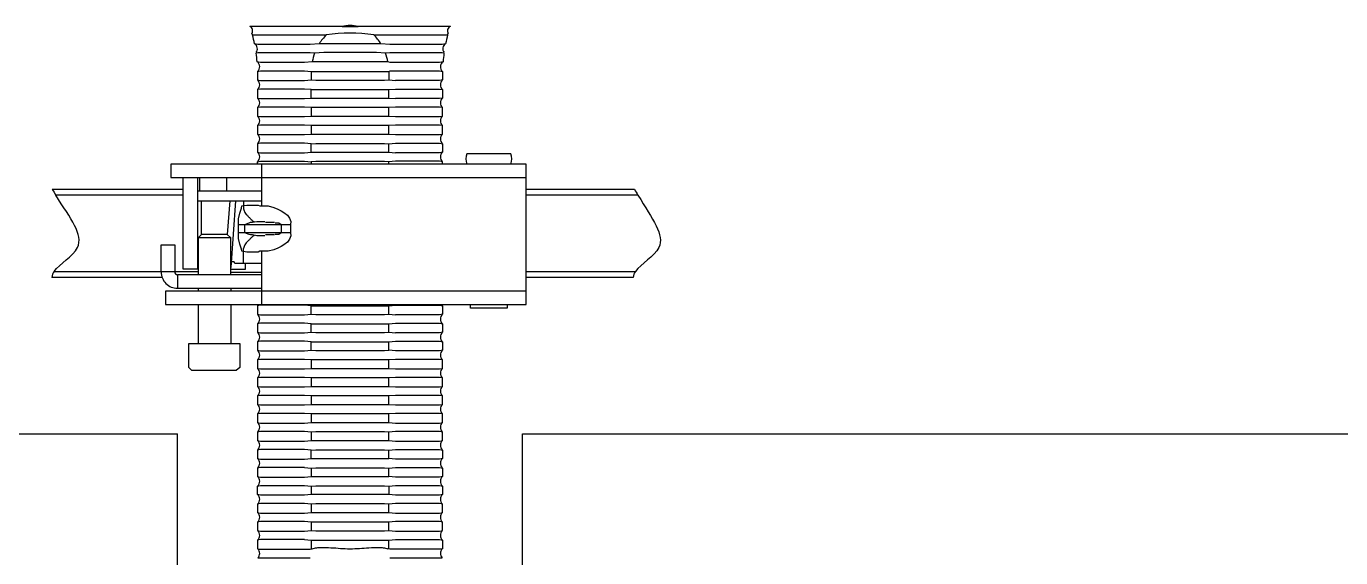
# Model space of a CAD drawing. Extents: x 2698 to 184165, y 3805 to 33846.
# Drawn here: x 160050.8 to 160111.4, y 30674.3 to 30698.8 of the extents above; entities that cross this region are included whole.
import ezdxf
from ezdxf.lldxf.tags import DXFTag

# ---------------------------------------------------------------- set-up
doc = ezdxf.new("R2010")
doc.units = 0
doc.header["$LTSCALE"] = 2
doc.layers.add('_MCA-0-DETAY', color=7, linetype='CONTINUOUS')
doc.layers.add('_MCA-Y-ANA HAT-SU', color=3, linetype='YANGIN_HATTI')
doc.styles.add('_MCA-LT', font='txt.shx')
tags = doc.linetypes.add('YANGIN_HATTI', pattern='A,40,-4,["Y",_MCA-LT,S=8,R=0,X=0,Y=-4],-9.5', length=53.5).pattern_tags.tags
tags[6] = DXFTag(74, 10)

# ---------------------------------------------------------------- blocks, each defined once
blk = doc.blocks.new('_MCA-Y-DETAY-SPRMON')
at = {"layer": '_MCA-0-DETAY', "color": 252}
for p, q in [((79.62, -134.197), (102.151, -134.197)), ((102.151, -141.197), (102.151, -134.197)), ((107.942, -134.197), (186.688, -134.197)), ((107.942, -141.197), (107.942, -134.197))]:
    blk.add_line(p, q, dxfattribs=at)
at = {"layer": '_MCA-Y-ANA HAT-SU', "color": 1, "linetype": 'ByBlock'}
for p, q in [((104.913, -127.361), (103.363, -127.361)), ((103.41, -127.503), (103.402, -127.471)), ((103.41, -127.503), (104.65, -127.503)), ((106.733, -127.361), (105.183, -127.361)), ((105.445, -127.503), (106.685, -127.503)), ((106.685, -127.503), (106.694, -127.471)), ((103.501, -127.663), (103.445, -127.649)), ((104.38, -127.663), (103.501, -127.663)), ((104.527, -127.649), (104.38, -127.663)), ((105.567, -127.649), (104.529, -127.649)), ((105.715, -127.663), (105.567, -127.649)), ((106.595, -127.663), (105.715, -127.663)), ((106.651, -127.649), (106.595, -127.663)), ((103.501, -127.805), (103.471, -127.808)), ((103.547, -127.966), (103.486, -127.952)), ((104.38, -127.805), (103.501, -127.805)), ((104.283, -127.966), (103.547, -127.966)), ((104.413, -127.952), (104.283, -127.966)), ((104.453, -127.808), (104.38, -127.805)), ((104.444, -127.953), (104.413, -127.952)), ((105.683, -127.953), (104.444, -127.953)), ((104.606, -127.797), (104.453, -127.808)), ((105.49, -127.797), (104.606, -127.797)), ((105.643, -127.808), (105.49, -127.797)), ((105.715, -127.805), (105.643, -127.808)), ((105.72, -127.966), (105.683, -127.953)), ((106.595, -127.805), (105.715, -127.805)), ((106.549, -127.966), (105.72, -127.966)), ((106.609, -127.952), (106.549, -127.966)), ((106.624, -127.808), (106.595, -127.805)), ((103.494, -128.117), (103.547, -128.107)), ((103.494, -128.117), (103.494, -128.147)), ((103.494, -128.147), (103.494, -128.258)), ((103.547, -128.107), (104.283, -128.107)), ((104.283, -128.107), (104.396, -128.117)), ((104.396, -128.117), (104.395, -128.146)), ((104.395, -128.146), (104.395, -128.258)), ((104.396, -128.117), (104.471, -128.115)), ((104.471, -128.115), (105.7, -128.115)), ((105.7, -128.115), (105.72, -128.107)), ((105.7, -128.115), (105.701, -128.146)), ((105.701, -128.146), (105.701, -128.258)), ((105.72, -128.107), (106.549, -128.107)), ((106.549, -128.107), (106.601, -128.117)), ((106.601, -128.117), (106.601, -128.147)), ((106.601, -128.147), (106.601, -128.258)), ((103.494, -128.258), (103.547, -128.268)), ((103.547, -128.41), (103.494, -128.419)), ((103.494, -128.419), (103.494, -128.561)), ((103.547, -128.268), (104.283, -128.268)), ((104.283, -128.41), (103.547, -128.41)), ((104.283, -128.268), (104.395, -128.258)), ((104.395, -128.419), (104.283, -128.41)), ((104.395, -128.258), (104.471, -128.261)), ((104.395, -128.419), (104.471, -128.417)), ((104.395, -128.561), (104.395, -128.419)), ((104.471, -128.261), (105.625, -128.261)), ((104.471, -128.417), (105.625, -128.417)), ((105.625, -128.261), (105.701, -128.258)), ((105.625, -128.417), (105.701, -128.419)), ((105.701, -128.258), (105.813, -128.268)), ((105.701, -128.419), (105.813, -128.41)), ((105.701, -128.561), (105.701, -128.419)), ((106.549, -128.268), (105.813, -128.268)), ((105.813, -128.41), (106.549, -128.41)), ((106.601, -128.258), (106.549, -128.268)), ((106.549, -128.41), (106.601, -128.419)), ((106.601, -128.419), (106.601, -128.561)), ((103.494, -128.561), (103.547, -128.57)), ((103.547, -128.57), (104.283, -128.57)), ((104.283, -128.57), (104.395, -128.561)), ((104.395, -128.561), (104.471, -128.563)), ((104.471, -128.563), (105.625, -128.563)), ((105.625, -128.563), (105.701, -128.561)), ((105.701, -128.561), (105.813, -128.57)), ((106.549, -128.57), (105.813, -128.57)), ((106.601, -128.561), (106.549, -128.57)), ((103.547, -128.712), (103.494, -128.722)), ((103.494, -128.722), (103.494, -128.863)), ((103.494, -128.863), (103.547, -128.873)), ((104.283, -128.712), (103.547, -128.712)), ((103.547, -128.873), (104.283, -128.873)), ((104.395, -128.722), (104.283, -128.712)), ((104.283, -128.873), (104.395, -128.863)), ((104.471, -128.72), (104.395, -128.722)), ((104.395, -128.722), (104.395, -128.863)), ((104.395, -128.863), (104.471, -128.865)), ((105.625, -128.72), (104.471, -128.72)), ((104.471, -128.865), (105.625, -128.865)), ((105.701, -128.722), (105.625, -128.72)), ((105.625, -128.865), (105.701, -128.863)), ((105.813, -128.712), (105.701, -128.722)), ((105.701, -128.863), (105.701, -128.722)), ((105.701, -128.863), (105.813, -128.873)), ((106.549, -128.712), (105.813, -128.712)), ((105.813, -128.873), (106.549, -128.873)), ((106.601, -128.722), (106.549, -128.712)), ((106.549, -128.873), (106.601, -128.863)), ((106.601, -128.863), (106.601, -128.722)), ((103.547, -129.015), (103.494, -129.024)), ((103.494, -129.024), (103.494, -129.166)), ((104.283, -129.015), (103.547, -129.015)), ((104.395, -129.024), (104.283, -129.015)), ((104.471, -129.022), (104.395, -129.024)), ((104.395, -129.024), (104.395, -129.166)), ((105.625, -129.022), (104.471, -129.022)), ((105.701, -129.024), (105.625, -129.022)), ((105.813, -129.015), (105.701, -129.024)), ((105.701, -129.166), (105.701, -129.024)), ((106.549, -129.015), (105.813, -129.015)), ((106.601, -129.024), (106.549, -129.015)), ((106.601, -129.166), (106.601, -129.024)), ((103.494, -129.166), (103.547, -129.175)), ((103.547, -129.175), (104.283, -129.175)), ((104.283, -129.175), (104.395, -129.166)), ((104.395, -129.166), (104.471, -129.168)), ((104.471, -129.168), (105.625, -129.168)), ((105.625, -129.168), (105.701, -129.166)), ((105.701, -129.166), (105.813, -129.175)), ((105.813, -129.175), (106.549, -129.175)), ((106.549, -129.175), (106.601, -129.166)), ((103.547, -129.317), (103.494, -129.327)), ((103.494, -129.327), (103.494, -129.468)), ((103.494, -129.468), (103.547, -129.478)), ((104.283, -129.317), (103.547, -129.317)), ((103.547, -129.478), (104.283, -129.478)), ((104.395, -129.327), (104.283, -129.317)), ((104.283, -129.478), (104.395, -129.468)), ((104.395, -129.327), (104.471, -129.324)), ((104.395, -129.468), (104.395, -129.327)), ((104.395, -129.468), (104.471, -129.47)), ((104.471, -129.324), (105.625, -129.324)), ((104.471, -129.47), (105.625, -129.47)), ((105.625, -129.324), (105.701, -129.327)), ((105.625, -129.47), (105.701, -129.468)), ((105.701, -129.327), (105.813, -129.317)), ((105.701, -129.468), (105.701, -129.327)), ((105.701, -129.468), (105.813, -129.478)), ((105.813, -129.317), (106.549, -129.317)), ((106.549, -129.478), (105.813, -129.478)), ((106.549, -129.317), (106.601, -129.327)), ((106.601, -129.468), (106.549, -129.478)), ((106.601, -129.327), (106.601, -129.468)), ((107.747, -129.495), (107.009, -129.495)), ((108.004, -129.67), (102.039, -129.67)), ((102.039, -129.67), (102.039, -129.893)), ((103.494, -129.629), (103.547, -129.619)), ((103.494, -129.67), (103.494, -129.629)), ((103.547, -129.619), (104.283, -129.619)), ((103.567, -130.372), (103.567, -129.67)), ((104.283, -129.619), (104.395, -129.629)), ((104.471, -129.627), (104.395, -129.629)), ((104.395, -129.629), (104.395, -129.67)), ((105.625, -129.627), (104.471, -129.627)), ((105.701, -129.629), (105.625, -129.627)), ((105.813, -129.619), (105.701, -129.629)), ((105.701, -129.67), (105.701, -129.629)), ((106.549, -129.619), (105.813, -129.619)), ((106.601, -129.629), (106.549, -129.619)), ((106.601, -129.67), (106.601, -129.629)), ((108.004, -132.025), (108.004, -129.67)), ((102.039, -129.893), (108.004, -129.893)), ((102.247, -131.43), (102.247, -129.893)), ((102.485, -129.893), (102.485, -131.43)), ((102.521, -129.893), (102.521, -130.122)), ((102.973, -129.893), (102.973, -130.122)), ((100.047, -130.091), (102.247, -130.091)), ((102.247, -130.191), (100.109, -130.191)), ((103.567, -130.122), (102.485, -130.122)), ((108.004, -130.091), (109.824, -130.091)), ((109.882, -130.191), (108.004, -130.191)), ((102.485, -130.288), (103.567, -130.288)), ((102.556, -130.848), (102.556, -130.288)), ((103.032, -130.288), (102.985, -130.848)), ((103.127, -130.288), (103.044, -131.407)), ((103.199, -130.491), (103.223, -130.407)), ((103.223, -130.407), (103.234, -130.372)), ((103.234, -130.372), (103.318, -130.36)), ((103.258, -130.288), (103.258, -130.419)), ((103.318, -130.36), (103.508, -130.36)), ((103.508, -130.36), (103.532, -130.372)), ((103.532, -130.372), (103.675, -130.372)), ((103.675, -130.372), (103.77, -130.396)), ((103.77, -130.396), (103.835, -130.425)), ((103.175, -130.586), (103.199, -130.491)), ((103.175, -130.919), (103.175, -130.586)), ((103.413, -130.645), (103.484, -130.633)), ((103.484, -130.633), (103.615, -130.633)), ((103.835, -130.425), (103.889, -130.455)), ((103.889, -130.455), (103.936, -130.479)), ((103.936, -130.479), (103.996, -130.526)), ((103.996, -130.526), (104.031, -130.574)), ((104.031, -130.574), (104.055, -130.633)), ((104.055, -130.633), (104.049, -130.681)), ((102.497, -130.907), (102.556, -130.848)), ((102.985, -130.848), (102.556, -130.848)), ((102.985, -130.848), (103.044, -130.907)), ((103.175, -130.681), (104.049, -130.681)), ((104.049, -130.824), (103.175, -130.824)), ((103.282, -130.681), (103.353, -130.657)), ((103.282, -130.824), (103.282, -130.681)), ((103.353, -130.848), (103.282, -130.824)), ((103.353, -130.657), (103.377, -130.645)), ((103.377, -130.859), (103.353, -130.848)), ((103.377, -130.645), (103.413, -130.645)), ((103.413, -130.859), (103.377, -130.859)), ((103.484, -130.871), (103.413, -130.859)), ((103.627, -130.645), (103.782, -130.645)), ((103.782, -130.859), (103.627, -130.859)), ((103.793, -130.657), (103.853, -130.657)), ((103.853, -130.848), (103.793, -130.848)), ((103.853, -130.657), (103.889, -130.681)), ((103.889, -130.824), (103.853, -130.848)), ((103.889, -130.681), (103.889, -130.824)), ((104.049, -130.681), (104.049, -130.824)), ((104.049, -130.824), (104.055, -130.871)), ((101.878, -131.026), (102.104, -131.026)), ((101.878, -131.478), (101.878, -131.026)), ((102.104, -131.026), (102.104, -131.478)), ((103.044, -130.907), (102.497, -130.907)), ((102.497, -130.907), (102.497, -131.526)), ((103.044, -131.526), (103.044, -130.907)), ((103.199, -131.014), (103.175, -130.919)), ((103.223, -131.097), (103.199, -131.014)), ((103.615, -130.871), (103.484, -130.871)), ((103.835, -131.08), (103.77, -131.109)), ((103.889, -131.05), (103.835, -131.08)), ((103.936, -131.026), (103.889, -131.05)), ((103.996, -130.978), (103.936, -131.026)), ((104.031, -130.931), (103.996, -130.978)), ((104.055, -130.871), (104.031, -130.931)), ((103.234, -131.133), (103.223, -131.097)), ((103.318, -131.145), (103.234, -131.133)), ((103.258, -131.335), (103.258, -131.086)), ((103.508, -131.145), (103.318, -131.145)), ((103.532, -131.133), (103.508, -131.145)), ((103.675, -131.133), (103.532, -131.133)), ((103.567, -132.013), (103.567, -131.133)), ((103.77, -131.109), (103.675, -131.133)), ((100.079, -131.47), (101.878, -131.47)), ((102.104, -131.478), (101.878, -131.478)), ((102.104, -131.47), (102.497, -131.47)), ((102.485, -131.43), (102.247, -131.43)), ((103.104, -131.311), (103.044, -131.311)), ((103.044, -131.43), (103.294, -131.43)), ((103.567, -131.49), (103.044, -131.49)), ((103.115, -131.335), (103.104, -131.311)), ((103.567, -131.335), (103.115, -131.335)), ((103.294, -131.43), (103.294, -131.335)), ((108.004, -131.47), (109.84, -131.47)), ((101.893, -131.571), (100.041, -131.571)), ((103.567, -131.526), (102.152, -131.526)), ((102.152, -131.526), (102.152, -131.752)), ((109.801, -131.571), (108.004, -131.571)), ((108.004, -131.802), (101.95, -131.802)), ((101.95, -131.802), (101.95, -132.025)), ((102.152, -131.752), (103.567, -131.752)), ((102.497, -131.752), (102.497, -131.802)), ((103.044, -131.752), (103.044, -131.802)), ((101.95, -132.025), (108.004, -132.025)), ((102.497, -132.025), (102.497, -132.679)), ((103.044, -132.025), (103.044, -132.679)), ((103.547, -132.039), (103.494, -132.048)), ((103.494, -132.048), (103.494, -132.19)), ((104.283, -132.039), (103.547, -132.039)), ((104.395, -132.048), (104.283, -132.039)), ((104.395, -132.048), (104.471, -132.046)), ((104.395, -132.19), (104.395, -132.048)), ((104.471, -132.046), (105.625, -132.046)), ((105.625, -132.046), (105.701, -132.048)), ((105.701, -132.048), (105.813, -132.039)), ((105.701, -132.19), (105.701, -132.048)), ((105.813, -132.039), (106.549, -132.039)), ((106.549, -132.039), (106.601, -132.048)), ((106.601, -132.048), (106.601, -132.19)), ((107.071, -132.085), (107.071, -132.025)), ((107.685, -132.085), (107.071, -132.085)), ((107.685, -132.025), (107.685, -132.085)), ((103.494, -132.19), (103.547, -132.199)), ((103.547, -132.341), (103.494, -132.35)), ((103.494, -132.35), (103.494, -132.492)), ((103.547, -132.199), (104.283, -132.199)), ((104.283, -132.341), (103.547, -132.341)), ((104.283, -132.199), (104.395, -132.19)), ((104.395, -132.35), (104.283, -132.341)), ((104.395, -132.19), (104.471, -132.192)), ((104.395, -132.35), (104.471, -132.348)), ((104.395, -132.492), (104.395, -132.35)), ((104.471, -132.192), (105.625, -132.192)), ((104.471, -132.348), (105.625, -132.348)), ((105.625, -132.192), (105.701, -132.19)), ((105.625, -132.348), (105.701, -132.35)), ((105.701, -132.19), (105.813, -132.199)), ((105.701, -132.35), (105.813, -132.341)), ((105.701, -132.492), (105.701, -132.35)), ((106.549, -132.199), (105.813, -132.199)), ((105.813, -132.341), (106.549, -132.341)), ((106.601, -132.19), (106.549, -132.199)), ((106.549, -132.341), (106.601, -132.35)), ((106.601, -132.35), (106.601, -132.492)), ((103.494, -132.492), (103.547, -132.502)), ((103.547, -132.502), (104.283, -132.502)), ((104.283, -132.502), (104.395, -132.492)), ((104.395, -132.492), (104.471, -132.494)), ((104.471, -132.494), (105.625, -132.494)), ((105.625, -132.494), (105.701, -132.492)), ((105.701, -132.492), (105.813, -132.502)), ((106.549, -132.502), (105.813, -132.502)), ((106.601, -132.492), (106.549, -132.502)), ((102.342, -133.084), (102.342, -132.679)), ((102.342, -132.679), (103.199, -132.679)), ((103.199, -132.679), (103.199, -133.084)), ((103.547, -132.643), (103.494, -132.653)), ((103.494, -132.653), (103.494, -132.794)), ((103.494, -132.794), (103.547, -132.804)), ((104.283, -132.643), (103.547, -132.643)), ((103.547, -132.804), (104.283, -132.804)), ((104.395, -132.653), (104.283, -132.643)), ((104.283, -132.804), (104.395, -132.794)), ((104.395, -132.653), (104.471, -132.651)), ((104.395, -132.794), (104.395, -132.653)), ((104.395, -132.794), (104.471, -132.797)), ((104.471, -132.651), (105.625, -132.651)), ((104.471, -132.797), (105.625, -132.797)), ((105.625, -132.651), (105.701, -132.653)), ((105.625, -132.797), (105.701, -132.794)), ((105.701, -132.653), (105.813, -132.643)), ((105.701, -132.794), (105.701, -132.653)), ((105.813, -132.804), (105.701, -132.794)), ((105.813, -132.643), (106.549, -132.643)), ((106.549, -132.804), (105.813, -132.804)), ((106.549, -132.643), (106.601, -132.653)), ((106.601, -132.794), (106.549, -132.804)), ((106.601, -132.653), (106.601, -132.794)), ((103.547, -132.946), (103.494, -132.955)), ((103.494, -132.955), (103.494, -133.097)), ((104.283, -132.946), (103.547, -132.946)), ((104.395, -132.955), (104.283, -132.946)), ((104.471, -132.953), (104.395, -132.955)), ((104.395, -132.955), (104.395, -133.097)), ((105.625, -132.953), (104.471, -132.953)), ((105.701, -132.955), (105.625, -132.953)), ((105.813, -132.946), (105.701, -132.955)), ((105.701, -133.097), (105.701, -132.955)), ((106.549, -132.946), (105.813, -132.946)), ((106.601, -132.955), (106.549, -132.946)), ((106.601, -133.097), (106.601, -132.955)), ((102.39, -133.131), (102.342, -133.084)), ((103.139, -133.131), (102.39, -133.131)), ((103.199, -133.084), (103.139, -133.131)), ((103.494, -133.097), (103.547, -133.106)), ((103.547, -133.248), (103.494, -133.258)), ((103.494, -133.258), (103.494, -133.399)), ((103.547, -133.106), (104.283, -133.106)), ((104.283, -133.248), (103.547, -133.248)), ((104.283, -133.106), (104.395, -133.097)), ((104.395, -133.258), (104.283, -133.248)), ((104.395, -133.097), (104.471, -133.099)), ((104.471, -133.255), (104.395, -133.258)), ((104.395, -133.258), (104.395, -133.399)), ((104.471, -133.099), (105.625, -133.099)), ((105.625, -133.255), (104.471, -133.255)), ((105.625, -133.099), (105.701, -133.097)), ((105.701, -133.258), (105.625, -133.255)), ((105.701, -133.097), (105.813, -133.106)), ((105.813, -133.248), (105.701, -133.258)), ((105.701, -133.399), (105.701, -133.258)), ((105.813, -133.106), (106.549, -133.106)), ((106.549, -133.248), (105.813, -133.248)), ((106.549, -133.106), (106.601, -133.097)), ((106.601, -133.258), (106.549, -133.248)), ((106.601, -133.399), (106.601, -133.258)), ((103.494, -133.399), (103.547, -133.409)), ((103.547, -133.409), (104.283, -133.409)), ((104.283, -133.409), (104.395, -133.399)), ((104.395, -133.399), (104.471, -133.401)), ((104.471, -133.401), (105.625, -133.401)), ((105.625, -133.401), (105.701, -133.399)), ((105.701, -133.399), (105.813, -133.409)), ((105.813, -133.409), (106.549, -133.409)), ((106.549, -133.409), (106.601, -133.399)), ((103.547, -133.55), (103.494, -133.56)), ((103.494, -133.56), (103.494, -133.702)), ((103.494, -133.702), (103.547, -133.711)), ((104.283, -133.55), (103.547, -133.55)), ((103.547, -133.711), (104.283, -133.711)), ((104.395, -133.56), (104.283, -133.55)), ((104.283, -133.711), (104.395, -133.702)), ((104.471, -133.558), (104.395, -133.56)), ((104.395, -133.56), (104.395, -133.702)), ((104.395, -133.702), (104.471, -133.704)), ((105.625, -133.558), (104.471, -133.558)), ((104.471, -133.704), (105.625, -133.704)), ((105.701, -133.56), (105.625, -133.558)), ((105.625, -133.704), (105.701, -133.702)), ((105.813, -133.55), (105.701, -133.56)), ((105.701, -133.702), (105.701, -133.56)), ((105.701, -133.702), (105.813, -133.711)), ((106.549, -133.55), (105.813, -133.55)), ((105.813, -133.711), (106.549, -133.711)), ((106.601, -133.56), (106.549, -133.55)), ((106.549, -133.711), (106.601, -133.702)), ((106.601, -133.702), (106.601, -133.56)), ((103.547, -133.853), (103.494, -133.862)), ((103.494, -133.862), (103.494, -134.004)), ((104.283, -133.853), (103.547, -133.853)), ((104.395, -133.862), (104.283, -133.853)), ((104.471, -133.86), (104.395, -133.862)), ((104.395, -133.862), (104.395, -134.004)), ((105.625, -133.86), (104.471, -133.86)), ((105.701, -133.862), (105.625, -133.86)), ((105.813, -133.853), (105.701, -133.862)), ((105.701, -134.004), (105.701, -133.862)), ((106.549, -133.853), (105.813, -133.853)), ((106.601, -133.862), (106.549, -133.853)), ((106.601, -134.004), (106.601, -133.862)), ((103.494, -134.004), (103.547, -134.014)), ((103.547, -134.155), (103.494, -134.165)), ((103.494, -134.165), (103.494, -134.306)), ((103.547, -134.014), (104.283, -134.014)), ((104.283, -134.155), (103.547, -134.155)), ((104.283, -134.014), (104.395, -134.004)), ((104.395, -134.165), (104.283, -134.155)), ((104.395, -134.004), (104.471, -134.006)), ((104.471, -134.163), (104.395, -134.165)), ((104.395, -134.165), (104.395, -134.306)), ((104.471, -134.006), (105.625, -134.006)), ((105.625, -134.163), (104.471, -134.163)), ((105.625, -134.006), (105.701, -134.004)), ((105.701, -134.165), (105.625, -134.163)), ((105.701, -134.004), (105.813, -134.014)), ((105.813, -134.155), (105.701, -134.165)), ((105.701, -134.306), (105.701, -134.165)), ((105.813, -134.014), (106.549, -134.014)), ((106.549, -134.155), (105.813, -134.155)), ((106.549, -134.014), (106.601, -134.004)), ((106.601, -134.165), (106.549, -134.155)), ((106.601, -134.306), (106.601, -134.165)), ((103.494, -134.306), (103.547, -134.316)), ((103.547, -134.316), (104.283, -134.316)), ((104.283, -134.316), (104.395, -134.306)), ((104.395, -134.306), (104.471, -134.309)), ((104.471, -134.309), (105.625, -134.309)), ((105.625, -134.309), (105.701, -134.306)), ((105.701, -134.306), (105.813, -134.316)), ((105.813, -134.316), (106.549, -134.316)), ((106.549, -134.316), (106.601, -134.306)), ((103.547, -134.458), (103.494, -134.467)), ((103.494, -134.467), (103.494, -134.609)), ((103.494, -134.609), (103.547, -134.618)), ((104.283, -134.458), (103.547, -134.458)), ((104.395, -134.467), (104.283, -134.458)), ((104.283, -134.618), (104.395, -134.609)), ((104.395, -134.467), (104.471, -134.465)), ((104.395, -134.609), (104.395, -134.467)), ((104.395, -134.609), (104.471, -134.611)), ((104.471, -134.465), (105.625, -134.465)), ((104.471, -134.611), (105.625, -134.611)), ((105.625, -134.465), (105.701, -134.467)), ((105.625, -134.611), (105.701, -134.609)), ((105.701, -134.467), (105.813, -134.458)), ((105.701, -134.609), (105.701, -134.467)), ((105.813, -134.618), (105.701, -134.609)), ((105.813, -134.458), (106.549, -134.458)), ((106.549, -134.458), (106.601, -134.467)), ((106.601, -134.609), (106.549, -134.618)), ((106.601, -134.467), (106.601, -134.609)), ((103.547, -134.76), (103.494, -134.77)), ((103.494, -134.77), (103.494, -134.911)), ((103.547, -134.618), (104.283, -134.618)), ((104.283, -134.76), (103.547, -134.76)), ((104.283, -134.76), (104.395, -134.77)), ((104.395, -134.77), (104.471, -134.767)), ((104.395, -134.77), (104.395, -134.911)), ((104.471, -134.767), (105.625, -134.767)), ((105.625, -134.767), (105.701, -134.77)), ((105.701, -134.77), (105.813, -134.76)), ((105.701, -134.911), (105.701, -134.77)), ((106.549, -134.618), (105.813, -134.618)), ((105.813, -134.76), (106.549, -134.76)), ((106.549, -134.76), (106.601, -134.77)), ((106.601, -134.77), (106.601, -134.911)), ((103.494, -134.911), (103.547, -134.921)), ((103.547, -134.921), (104.283, -134.921)), ((104.283, -134.921), (104.395, -134.911)), ((104.395, -134.911), (104.471, -134.913)), ((104.471, -134.913), (105.625, -134.913)), ((105.625, -134.913), (105.701, -134.911)), ((105.813, -134.921), (105.701, -134.911)), ((106.549, -134.921), (105.813, -134.921)), ((106.601, -134.911), (106.549, -134.921)), ((103.494, -135.072), (103.547, -135.062)), ((103.494, -135.214), (103.494, -135.072)), ((103.547, -135.223), (103.494, -135.214)), ((103.547, -135.062), (104.283, -135.062)), ((104.283, -135.223), (103.547, -135.223)), ((104.283, -135.062), (104.395, -135.072)), ((104.395, -135.214), (104.283, -135.223)), ((104.395, -135.072), (104.471, -135.07)), ((104.395, -135.072), (104.395, -135.214)), ((104.471, -135.216), (104.395, -135.214)), ((104.471, -135.07), (105.625, -135.07)), ((105.625, -135.216), (104.471, -135.216)), ((105.625, -135.07), (105.701, -135.072)), ((105.701, -135.214), (105.625, -135.216)), ((105.701, -135.072), (105.813, -135.062)), ((105.701, -135.072), (105.701, -135.214)), ((105.813, -135.223), (105.701, -135.214)), ((105.813, -135.062), (106.549, -135.062)), ((106.549, -135.223), (105.813, -135.223)), ((106.549, -135.062), (106.601, -135.072)), ((106.601, -135.214), (106.549, -135.223)), ((106.601, -135.072), (106.601, -135.214)), ((103.547, -135.365), (103.494, -135.374)), ((103.494, -135.374), (103.494, -135.516)), ((104.283, -135.365), (103.547, -135.365)), ((104.395, -135.374), (104.283, -135.365)), ((104.471, -135.372), (104.395, -135.374)), ((104.395, -135.374), (104.395, -135.516)), ((105.625, -135.372), (104.471, -135.372)), ((105.701, -135.374), (105.625, -135.372)), ((105.813, -135.365), (105.701, -135.374)), ((105.701, -135.516), (105.701, -135.374)), ((106.549, -135.365), (105.813, -135.365)), ((106.601, -135.374), (106.549, -135.365)), ((106.601, -135.516), (106.601, -135.374)), ((103.494, -135.516), (103.547, -135.526)), ((103.547, -135.667), (103.494, -135.677)), ((103.494, -135.677), (103.494, -135.818)), ((103.547, -135.526), (104.283, -135.526)), ((104.283, -135.667), (103.547, -135.667)), ((104.283, -135.526), (104.395, -135.516)), ((104.395, -135.677), (104.283, -135.667)), ((104.395, -135.516), (104.471, -135.518)), ((104.471, -135.675), (104.395, -135.677)), ((104.395, -135.677), (104.395, -135.818)), ((104.471, -135.518), (105.625, -135.518)), ((105.625, -135.675), (104.471, -135.675)), ((105.625, -135.518), (105.701, -135.516)), ((105.701, -135.677), (105.625, -135.675)), ((105.701, -135.516), (105.813, -135.526)), ((105.813, -135.667), (105.701, -135.677)), ((105.701, -135.818), (105.701, -135.677)), ((105.813, -135.526), (106.549, -135.526)), ((106.549, -135.667), (105.813, -135.667)), ((106.549, -135.526), (106.601, -135.516)), ((106.601, -135.677), (106.549, -135.667)), ((106.601, -135.818), (106.601, -135.677)), ((103.494, -135.818), (103.547, -135.828)), ((103.547, -135.828), (104.283, -135.828)), ((104.283, -135.828), (104.395, -135.818)), ((104.395, -135.818), (104.471, -135.821)), ((104.471, -135.821), (105.625, -135.821)), ((105.625, -135.821), (105.701, -135.818)), ((105.701, -135.818), (105.813, -135.828)), ((105.813, -135.828), (106.549, -135.828)), ((106.549, -135.828), (106.601, -135.818)), ((103.547, -135.97), (103.494, -135.979)), ((103.494, -135.979), (103.494, -136.123)), ((103.501, -136.128), (104.38, -136.128)), ((104.283, -135.97), (103.547, -135.97)), ((104.283, -135.97), (104.395, -135.979)), ((104.38, -136.128), (104.412, -136.123)), ((104.395, -135.979), (104.471, -135.977)), ((104.395, -135.979), (104.395, -136.126)), ((104.471, -135.977), (105.625, -135.977)), ((105.625, -135.977), (105.701, -135.979)), ((105.715, -136.128), (105.684, -136.123)), ((105.701, -135.979), (105.813, -135.97)), ((105.701, -136.126), (105.701, -135.979)), ((106.595, -136.128), (105.715, -136.128)), ((105.813, -135.97), (106.549, -135.97)), ((106.549, -135.97), (106.601, -135.979)), ((106.601, -135.979), (106.601, -136.123)), ((103.501, -136.274), (104.38, -136.274)), ((105.715, -136.274), (106.595, -136.274))]:
    blk.add_line(p, q, dxfattribs=at)
for centre, radius, start, end in [((103.338, -127.432), 0.0752, 325.3817, 70.5288), ((100.989, -128.147), 2.506, 11.4518, 14.8976), ((105.126, -128.019), 0.702, 132.6413, 148.1987), ((105.048, -130.134), 2.661, 81.407, 98.593), ((105.048, -127.914), 0.57, 76.2964, 103.7036), ((105.048, -123.76), 3.603, 267.8539, 272.1461), ((104.97, -128.019), 0.702, 31.7761, 47.359), ((109.11, -128.147), 2.508, 165.1187, 168.561), ((106.758, -127.432), 0.0752, 109.4712, 214.9326), ((103.392, -127.734), 0.1, 321.2608, 57.5936), ((106.704, -127.734), 0.1, 122.4064, 218.7186), ((100.989, -128.147), 2.506, 4.447, 7.7724), ((103.432, -128.036), 0.1, 308.5342, 57.1501), ((105.349, -128.129), 0.952, 160.2645, 169.2962), ((104.747, -128.129), 0.952, 10.6813, 19.7372), ((106.664, -128.036), 0.1, 123.3725, 231.4657), ((109.11, -128.147), 2.508, 172.2359, 175.5579), ((103.432, -128.339), 0.1, 308.6822, 51.3178), ((106.664, -128.339), 0.1, 128.6822, 231.3178), ((103.432, -128.641), 0.1, 308.6822, 51.3178), ((106.664, -128.641), 0.1, 128.6822, 231.3178), ((103.432, -128.944), 0.1, 308.6822, 51.3178), ((106.664, -128.944), 0.1, 128.6822, 231.3178), ((103.432, -129.246), 0.1, 308.6822, 51.3178), ((106.664, -129.246), 0.1, 128.6822, 231.3178), ((103.432, -129.548), 0.1, 308.6822, 51.3178), ((106.664, -129.548), 0.1, 128.6822, 231.3178), ((107.235, -129.582), 0.242, 158.792, 201.208), ((107.521, -129.582), 0.242, 338.792, 21.208), ((105.521, -126.796), 6.388, 211.0475, 212.1026), ((115.38, -126.894), 6.411, 209.9146, 210.9535), ((103.656, -130.297), 0.416, 197.0751, 206.5479), ((103.4, -130.425), 0.13, 206.5479, 223.562), ((104.704, -129.184), 1.93, 223.562, 225), ((104.942, -128.946), 2.267, 225, 226.327), ((103.75, -130.195), 0.54, 226.327, 230.1888), ((104.238, -129.61), 1.303, 230.1888, 232.323), ((103.656, -131.208), 0.416, 153.4521, 162.9249), ((103.4, -131.08), 0.13, 136.438, 153.4521), ((104.704, -132.32), 1.93, 135, 136.438), ((104.942, -132.559), 2.267, 133.673, 135), ((103.75, -131.31), 0.54, 129.8112, 133.673), ((104.238, -131.895), 1.303, 127.677, 129.8112), ((100.219, -131.581), 0.178, 141.4859, 176.5221), ((102.147, -131.483), 0.269, 179.0036, 270.9964), ((102.15, -131.48), 0.0453, 176.9654, 273.0346), ((109.979, -131.581), 0.178, 141.4289, 176.579), ((103.432, -131.968), 0.1, 308.6822, 324.9448), ((106.664, -131.968), 0.1, 215.0552, 231.3178), ((103.432, -132.27), 0.1, 308.6822, 51.3178), ((106.664, -132.27), 0.1, 128.6822, 231.3178), ((103.432, -132.572), 0.1, 308.6822, 51.3178), ((106.664, -132.572), 0.1, 128.6822, 231.3178), ((103.432, -132.875), 0.1, 308.6822, 51.3178), ((106.664, -132.875), 0.1, 128.6822, 231.3178), ((103.432, -133.177), 0.1, 308.6822, 51.3178), ((106.664, -133.177), 0.1, 128.6822, 231.3178), ((103.432, -133.48), 0.1, 308.6822, 51.3178), ((106.664, -133.48), 0.1, 128.6822, 231.3178), ((103.432, -133.782), 0.1, 308.6822, 51.3178), ((106.664, -133.782), 0.1, 128.6822, 231.3178), ((103.432, -134.084), 0.1, 308.6822, 51.3178), ((106.664, -134.084), 0.1, 128.6822, 231.3178), ((103.432, -134.387), 0.1, 308.6822, 51.3178), ((106.664, -134.387), 0.1, 128.6822, 231.3178), ((103.432, -134.689), 0.1, 308.6822, 51.3178), ((106.664, -134.689), 0.1, 128.6822, 231.3178), ((103.432, -134.992), 0.1, 308.6822, 51.3178), ((106.664, -134.992), 0.1, 128.6822, 231.3178), ((103.432, -135.294), 0.1, 308.6822, 51.3178), ((106.664, -135.294), 0.1, 128.6822, 231.3178), ((103.432, -135.596), 0.1, 308.6822, 51.3178), ((106.664, -135.596), 0.1, 128.6822, 231.3178), ((103.432, -135.899), 0.1, 308.6822, 51.3178), ((106.664, -135.899), 0.1, 128.6822, 231.3178), ((103.432, -136.201), 0.1, 313.4325, 46.5675), ((106.664, -136.201), 0.1, 133.4325, 226.5675)]:
    blk.add_arc(centre, radius, start, end, dxfattribs=at)
for points, knots in [([(100.079, -131.47), (100.17, -131.344), (100.727, -131.039), (100.358, -130.589), (100.109, -130.191)], [0, 0, 0, 0, 0.410784, 1, 1, 1, 1]), ([(109.882, -130.191), (110.126, -130.598), (110.482, -131.042), (109.931, -131.344), (109.84, -131.47)], [0, 0, 0, 0, 0.584998, 1, 1, 1, 1]), ([(104.412, -136.123), (104.437, -136.115), (104.463, -136.11), (104.516, -136.104), (104.542, -136.102), (104.622, -136.1), (104.675, -136.102), (104.781, -136.109), (104.834, -136.113), (104.94, -136.121), (104.993, -136.123), (105.1, -136.123), (105.153, -136.121), (105.26, -136.114), (105.313, -136.109), (105.419, -136.102), (105.472, -136.1), (105.552, -136.102), (105.578, -136.104), (105.632, -136.11), (105.658, -136.115), (105.684, -136.123)], [0, 0, 0, 0, 0.0625, 0.0625, 0.125, 0.125, 0.25, 0.25, 0.375, 0.375, 0.5, 0.5, 0.625, 0.625, 0.75, 0.75, 0.875, 0.875, 0.9375, 0.9375, 1, 1, 1, 1])]:
    blk.add_open_spline(points, degree=3, knots=knots, dxfattribs=at)

msp = doc.modelspace()

# ---------------------------------------------------------------- block references
at = {"layer": '_MCA-0-DETAY', "xscale": 2.742269662921349, "yscale": 2.742269662921349, "zscale": 2.742269662921349}
msp.add_blockref('_MCA-Y-DETAY-SPRMON', (159777.676, 31048.001), dxfattribs=at)

doc.saveas('drawing.dxf')
